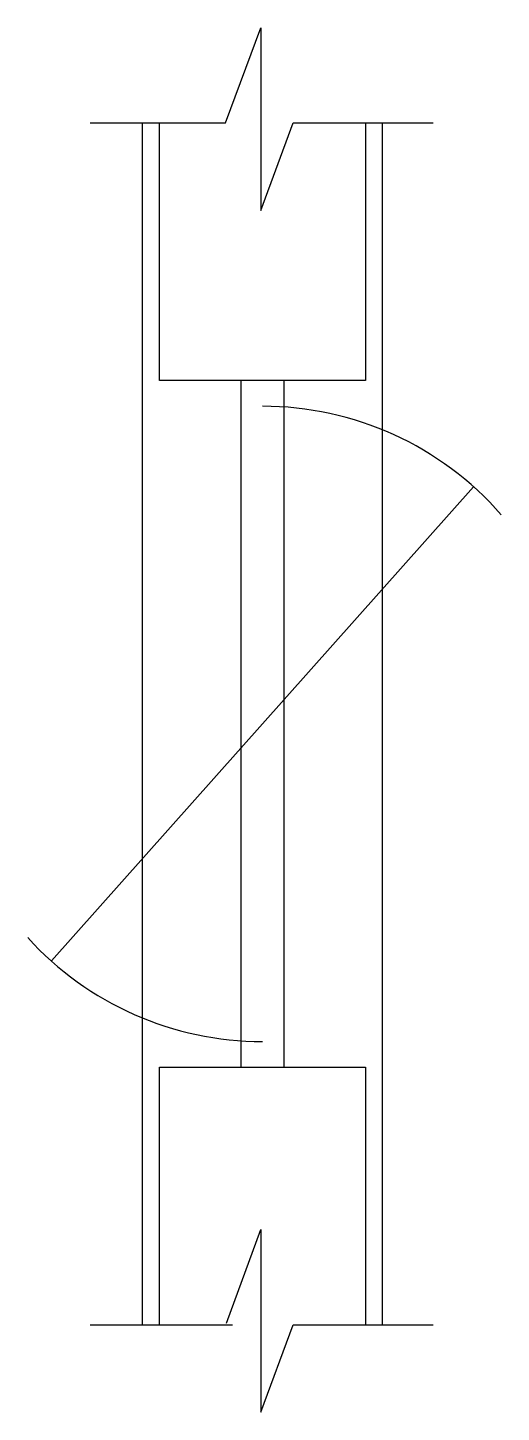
# Model space of a CAD drawing. Header units: metres. Extents: x 13596.3 to 13601.9, y 18617.1 to 18633.2.
import ezdxf

# ---------------------------------------------------------------- set-up
doc = ezdxf.new("R2010")
doc.units = ezdxf.units.M
for name, color, linetype in [('PUB_DIM', 90, 'Continuous'), ('PUB_TEXT', 7, 'Continuous'), ('STAIR', 2, 'Continuous')]:
    doc.layers.add(name, color=color, linetype=linetype)

msp = doc.modelspace()

# ---------------------------------------------------------------- linework, layer by layer
at = {"layer": 'PUB_DIM'}
for p, q in [((13598.64, 18632.12), (13599.05, 18633.23)), ((13599.05, 18633.23), (13599.05, 18631.1)), ((13597.06, 18632.12), (13598.64, 18632.12)), ((13597.67, 18618.12), (13597.67, 18632.12)), ((13599.05, 18631.1), (13599.43, 18632.12)), ((13599.43, 18632.12), (13601.06, 18632.12)), ((13600.47, 18618.12), (13600.47, 18632.12)), ((13598.82, 18629.12), (13598.82, 18621.12)), ((13599.32, 18629.12), (13599.32, 18621.12)), ((13598.65, 18618.14), (13599.05, 18619.23)), ((13599.05, 18619.23), (13599.05, 18617.1)), ((13597.06, 18618.12), (13598.72, 18618.12)), ((13599.05, 18617.1), (13599.43, 18618.12)), ((13599.43, 18618.12), (13601.06, 18618.12))]:
    msp.add_line(p, q, dxfattribs=at)
at = {"layer": 'PUB_TEXT'}
for points in [[(13600.27, 18632.12), (13600.27, 18629.12), (13597.87, 18629.12), (13597.87, 18632.12)], [(13597.87, 18618.12), (13597.87, 18621.12), (13600.27, 18621.12), (13600.27, 18618.12)]]:
    msp.add_lwpolyline(points, dxfattribs=at)
at = {"layer": 'STAIR'}
msp.add_line((13601.53, 18627.88), (13596.61, 18622.36), dxfattribs=at)
for start, end in [(41.18, 90), (222.3, 270)]:
    msp.add_arc((13599.07, 18625.12), 3.7, start, end, dxfattribs=at)

doc.saveas('drawing.dxf')
